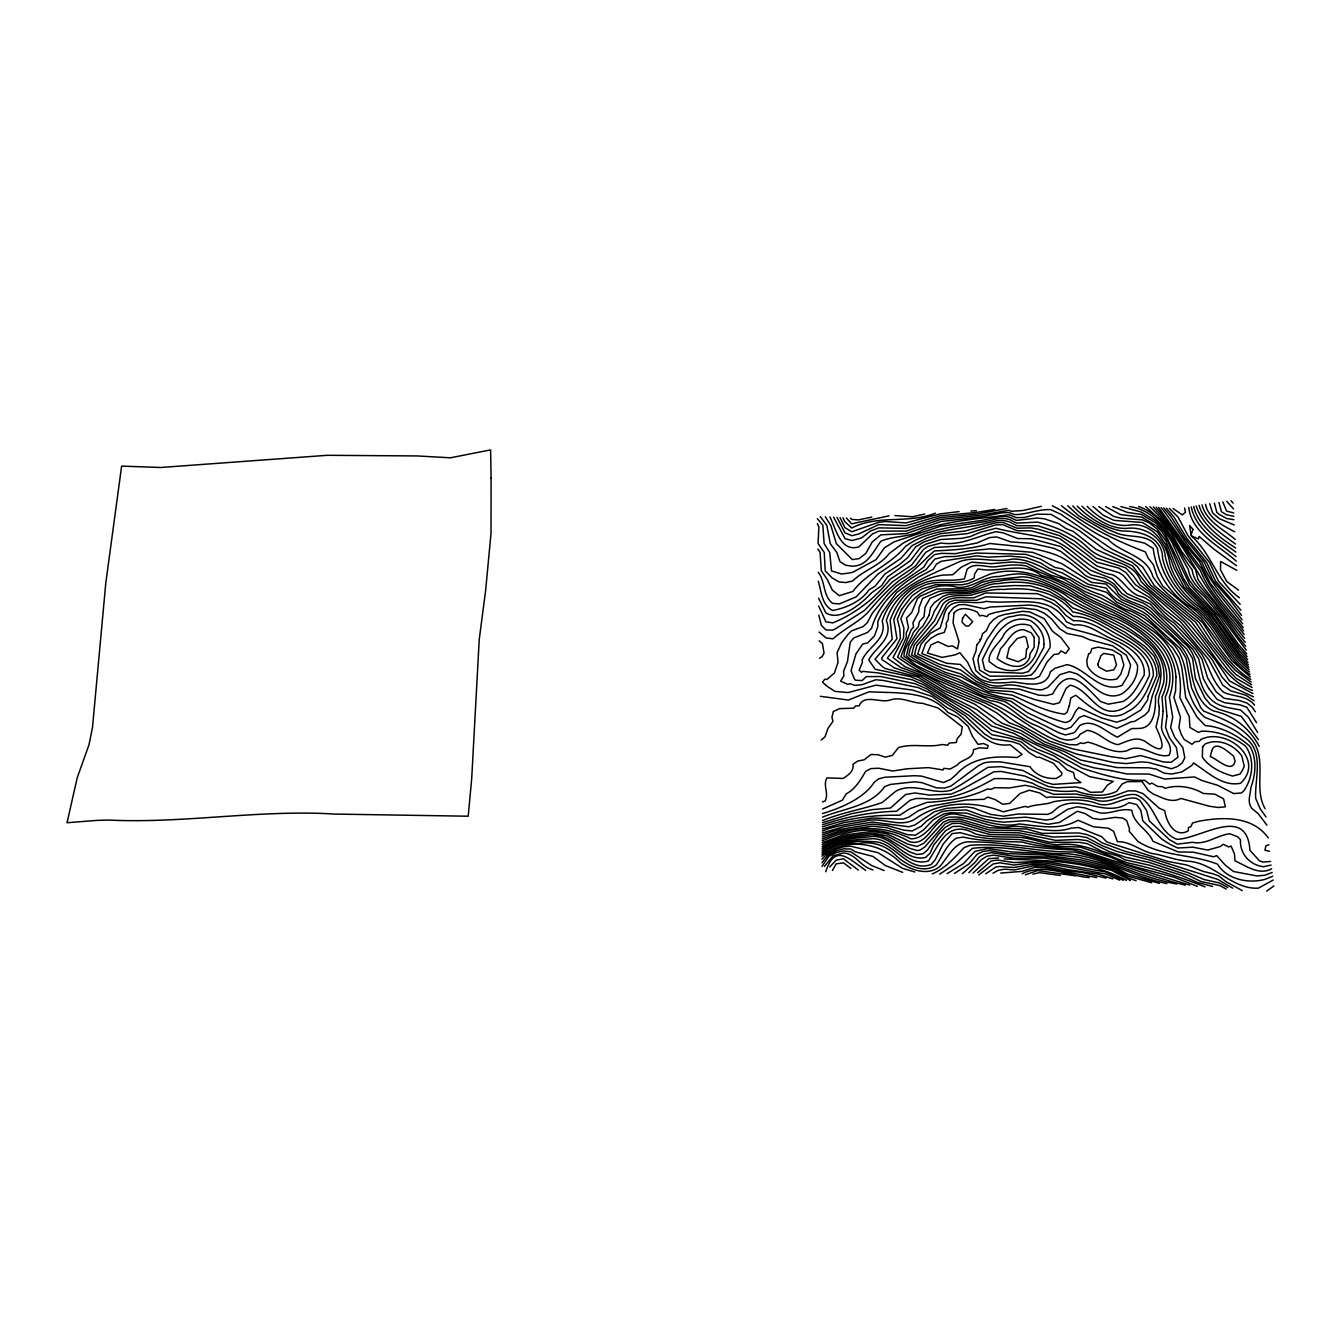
<?xml version="1.0" encoding="UTF-8"?>
<svg xmlns="http://www.w3.org/2000/svg" width="1341" height="1341" viewBox="0 0 1341 1341"><rect width="100%" height="100%" fill="white"/><g stroke="black" fill="none" stroke-linecap="round" stroke-linejoin="round"><path stroke-width="1.5" d="M825.754 871.734C835.125 842.617 849.205 859.246 865.716 870.376M832.426 870.493L836.181 863.839L843.472 862.866L850.915 868.448M829.727 866.923L836.164 860.184L843.439 858.743L858.324 870.058M901.571 609.451L897.347 619.173L899.744 628.661L900.381 638.266L895.788 647.485L887.273 658.129L900.465 667.332L924.2 676.216L947.014 689.827L980.506 703.74L997.101 713.127L1009.136 722.698L1020.92 727.325L1044.304 741.674L1075.968 753.893L1113.198 762.476L1126.256 763.599L1141.057 761.889L1148.583 762.493L1171.531 768.745L1177.599 766.465L1182.276 762.828L1184.79 757.715L1182.812 747.507L1174.817 737.533L1170.626 727.493L1172.705 717.267L1169.369 697.169C1189.283 638.785 1117.925 616.055 1078.55 595.773A296.713 288.013 5.3 0 0 1068.207 589.017C1044.103 576.077 1016.998 565.818 989.658 574.233L968.051 583.603L961.765 584.827L935.733 584.676L921.87 588.95L912.282 595.588L901.588 609.417M821.949 859.179L827.112 853.865L836.248 849.222L843.455 846.774L850.714 846.238L878.07 852.692L902.543 868.365L914.897 872.019M821.949 862.766L828.051 855.022L836.231 850.932L843.439 848.819L850.73 849.021L855.29 851.837L872.807 856.363L885.328 865.532L902.644 872.337M821.949 866.37L828.973 856.195L836.197 852.625L843.439 850.881L850.73 851.803L871.801 865.615L884.121 870.544M824.363 866.47L833.063 855.876L843.422 852.943C855.759 853.63 861.006 867.409 873.092 869.84M973.013 873.041L988.736 858.659L998.626 857.989M977.639 872.723L991.301 860.939L997.587 860.034L1013.897 862.565L1043.952 861.19L1105.37 871.901L1123.289 880.299M821.228 740.081L825.017 736.762L828.017 728.398L832.996 721.29L831.94 717.334L833.297 711.501L839.701 708.618L853.764 708.182L855.592 706.003L859.145 705.785C864.174 693.297 880.869 703.807 890.709 699.818C901.772 696.448 911.779 703.22 922.457 703.271L937.828 707.88L962.251 726.822L961.145 734.08L957.29 738.556L956.284 742.495L949.126 743.082L947.785 745.227L942.002 744.506C927.788 747.976 912.651 743.031 898.42 747.624L892.352 755.419L885.295 757.162L878.104 754.715L870.996 754.48L864.224 759.777L857.737 761.034L852.977 764.336C854.066 771.578 848.166 774.93 843.221 778.45L826.961 777.881C822.553 785.139 829.207 793.436 825.168 800.912L822.452 801.968M962.335 873.695L974.572 862.866L979.399 856.849L984.713 853.915L991.334 852.641L1013.461 856.161L1048.109 857.016L1081.651 861.961L1112.527 869.035L1128.435 878.07L1136.112 880.668M822.1 848.367C836.868 838.008 855.424 838.561 872.505 836.466C893.441 835.627 904.789 862.347 925.659 857.402L930 853.245L933.789 844.914L945.388 830.934L952.563 826.525L959.905 826.24L989.792 834.488L1019.512 835.091L1049.735 842.198L1079.773 842.399L1087.383 843.724L1102.285 851.434L1118.411 856.145L1125.049 859.816L1149.472 865.213L1180.834 875.103L1197.664 882.495L1212.566 886.435M822.067 850.328C836.549 839.097 855.357 840.254 872.522 838.695C894.212 838.561 906.13 867.845 928.458 860.905C940.175 842.852 948.305 818.764 975.46 833.934C989.926 837.874 1004.862 836.566 1019.663 837.32C1032.52 838.393 1044.538 844.143 1057.429 844.696C1082.505 841.628 1105.034 854.318 1127.831 862.984C1154.249 868.398 1179.963 876.947 1205.023 886.854M822.033 852.273C837.522 839.885 858.626 840.589 877.148 841.964C896.559 845.316 909.349 872.807 931.241 864.425L935.213 859.732L943.041 844.227L952.127 833.616L960.173 832.66L975.125 836.667L990.027 838.745L1019.814 839.533L1050.07 845.953L1080.209 847.11L1111.102 857.352L1126.775 864.526L1173.576 877.064L1197.396 886.317M821.999 854.234C831.99 846.054 845.148 841.662 858.022 843.506C872.036 840.924 885.915 845.35 896.006 855.524C905.812 864.811 923.496 874.265 936.169 865.046C942.622 855.944 946.679 844.243 956.468 838.108L963.207 837.102C982.433 841.461 1002.666 841.276 1022.445 842.098C1041.069 847.478 1060.228 847.462 1079.187 849.54C1115.896 861.509 1152.556 873.946 1189.718 885.026M821.966 856.195C844.528 837.102 880.199 841.964 900.297 862.682C911.327 870.242 928.927 876.36 940.259 866.035C947.869 857.15 953.904 843.187 967.062 841.897C1002.682 841.36 1037.599 849.255 1072.984 849.842C1111.069 859.983 1146.941 875.991 1185.343 885.161M968.906 872.689L981.595 859.497L986.725 856.279L993.413 855.105L1013.595 858.24L1043.684 858.089L1081.835 863.805L1111.454 870.259L1130.396 880.568M1266.625 891.111L1273.95 885.932M978.746 874.969L993.161 863.956L999.9 862.799L1014.047 865.029L1030.491 862.816L1044.103 862.833L1105.587 873.963L1119.651 880.165M947.048 873.678L963.559 863.554L974.873 851.418L987.797 848.535L1012.069 851.937L1043.264 853.479L1078.533 857.234L1112.125 865.817L1127.965 874.248L1159.294 883.35M985.669 873.829L995.76 867.091L999.129 866.504L1014.215 867.493L1031.883 864.342L1044.253 864.476L1067.285 869.571L1098.044 874.081L1112.829 878.925M819.502 658.23L821.983 656.738L824.045 653.168L822.452 643.663L819.15 640.83M822.268 838.896L836.533 833.515A45.661 44.89 2.4 0 1 846.422 831.487C868.616 825.57 890.541 828.805 910.941 838.829C930.47 839.03 936.437 808.372 959.385 814.842C979.282 818.446 998.358 828.436 1019.261 823.944C1038.94 826.106 1059.776 830.75 1078.047 820.239L1093.418 826.777L1108.538 828.269L1113.566 831.269L1117.371 841.679C1131.737 841.293 1141.929 852.692 1155.707 854.066C1166.335 856.329 1176.962 860.453 1188.076 861.207C1214.544 862.85 1231.96 889.653 1258.394 888.144L1273.229 880.048M822.234 840.773L836.516 835.225A45.912 45.158 2.8 0 1 847.613 832.945C868.901 827.196 890.256 830.431 909.198 841.561C929.347 847.78 932.565 816.216 952.16 817.088C972.577 816.032 990.58 830.33 1011.483 826.408C1031.346 825.486 1051.394 834.907 1071.107 828.118L1078.566 827.481L1101.648 836.65L1106.543 841.695L1110.884 843.372L1167.994 861.425L1187.204 865.113L1202.994 871.332L1212.834 873.762L1218.818 875.975L1225.858 881.573L1242.235 890.608M822.201 842.668L842.148 835.342L872.488 831.319L887.088 833.867L907.84 844.193L917.009 846.506L923.865 843.238L943.276 822.184L948.875 819.737L959.586 819.049L989.407 827.799L1026.502 828.989L1042.208 833.381L1078.969 832.979L1086.562 834.454L1094.273 837.622L1102.134 842.869L1125.233 851.384L1148.567 857.368L1217.695 879.378L1232.681 888.144M822.167 844.562L831.219 840.287L843.288 836.734L872.505 833.012L887.105 835.912L909.382 848.166L916.775 850.512L919.909 850.16L924.921 846.909L944.869 824.045L950.484 821.631L959.67 821.161L989.541 830.045L1019.194 830.615L1052.886 837.035L1079.237 836.214L1086.83 837.538L1102.419 845.819L1117.137 851.535L1148.851 859.816L1188.059 872.689L1203.983 879.495L1219.723 883.065L1227.82 887.507M822.134 846.456L832.158 841.444L843.606 838.142L872.505 834.689L879.797 835.544L887.139 838.276L909.483 851.82L916.892 854.502L922.826 853.815L927.452 850.06L938.13 834.605L945.237 827.347L952.11 823.508L959.77 823.273L989.658 832.308L1019.361 832.878L1055.753 840.388L1077.913 839.449L1087.098 840.639L1109.074 851.501L1125.971 857.301L1149.153 862.414L1188.411 875.371L1200.798 881.456L1220.092 885.663L1226.227 889.083M939.655 874.164L955.161 863.973L972.376 848.384C1003.789 844.227 1036.023 854.552 1067.855 853.731C1102.889 857.134 1132.659 876.846 1166.888 883.568M954.474 873.444L968.973 863.956L977.187 854.217L982.735 851.552L989.524 850.529L1007.007 853.53L1043.399 855.022L1080.863 859.899L1112.326 867.409L1128.2 876.159L1151.668 882.73M992.977 873.192L998.358 870.242L1005.163 869.152L1014.383 869.974L1033.274 865.867L1044.388 866.118L1061.955 870.242L1082.757 872.589L1106.04 878.104M822.536 813.518C840.204 808.422 863.973 798.348 874.148 782.39L878.724 778.803L884.842 777.244L914.445 775.701L921.636 776.121L943.494 782.574L950.601 779.423L956.217 774.562C971.789 756.911 995.24 755.788 1017.115 757.581L1022.093 754.38L1009.974 744.691C980.958 748.747 971.404 717.184 947.718 708.132L932.146 696.465L912.567 690.062L876.025 685.167L848.149 692.576L834.923 691.369L827.011 686.223L822.486 682.133L824.832 679.216L826.877 679.468L834.437 673.014L838.024 662.236L837.086 652.665L841.561 642.909L846.774 636.053A24.641 23.283 -8.1 0 1 851.971 630.706L863.118 626.616L867.275 622.693L872.471 613.021L888.748 593.359L895.956 586.268L923.815 567.142L927.838 560.605L934.56 554.554L941.533 553.364L955.429 553.665L969.292 550.849L990.211 548.838L1032.671 552.358L1061.72 563.606L1091.49 582.396L1105.973 584.005L1121.462 599.494L1143.923 609.149L1151.651 615.268L1186.584 648.826L1192.585 658.498L1195.384 678.328L1204.922 698.041L1210.32 704.461L1218.164 709.087L1241.263 716.329L1258.428 739.662M822.536 817.138C843.69 808.372 870.594 806.561 884.742 786.547L890.441 784.418L914.629 781.803L921.854 782.641L936.471 787.854L944.684 788.072L950.87 786.128L978.88 765.376L984.26 762.778L990.949 761.856L1000.604 761.906L1030.022 766.717C1035.688 775.534 1046.382 779.071 1056.339 778.434L1061.368 775.299L1061.971 773.187L1053.423 763.264L1039.409 757.162L1036.828 757.38L1029.268 752.67L1019.562 744.121L1012.237 741.724L992.223 738.723L984.78 734.164L965.47 715.943L929.347 692.61L918.132 687.598L883.585 680.49L875.841 679.736L861.928 684.748L854.921 685.368L849.959 683.709L847.898 684.379L840.589 681.161L843.925 675.814L843.539 671.355L847.462 661.566L850.211 642.238L853.731 637.964L867.51 632.499L871.667 628.108C879.176 601.355 902.191 582.078 926.095 569.64L934.744 559.13L944.5 556.683L955.563 556.465L976.416 553.045L1025.764 554.336L1040.18 558.962L1054.898 567.461L1062.106 568.869L1088.104 584.274L1106.359 588.179C1115.628 604.188 1134.687 605.227 1147.98 615.418C1162.613 631.192 1186.182 642.942 1190.255 665.337C1192.602 681.848 1197.094 703.489 1213.571 710.998C1233.552 715.139 1249.594 728.364 1259.216 746.384M1022.194 873.712C1043.415 863.051 1067.335 875.589 1089.227 877.634M1025.412 874.785L1037.532 870.56L1075.549 875.857M822.385 831.018C836.13 825.419 850.865 823.827 865.263 821.078C882.043 816.2 900.549 829.023 915.802 818.53C940.929 800.678 975.192 800.694 1003.219 811.841L1025.044 806.394L1027.893 807.215C1036.107 803.913 1045.393 805.136 1053.691 801.7C1068.794 798.985 1084.5 798.599 1099.134 804.231C1112.393 807.416 1123.188 796.353 1136.145 798.264L1139.8 800.292L1146.605 810.517L1149.304 820.876L1169.335 839.567L1177.281 844.143L1192.35 842.316C1206.129 845.148 1216.907 835.225 1229.848 833.75L1237.793 836.868L1240.475 839.684C1239.537 853.831 1249.996 865.113 1263.524 866.722L1271.1 865.096M822.368 832.979L843.757 826.676L872.455 822.083L908.829 826.777L914.864 824.966L934.426 811.707L946.712 808.338L966.341 806.829L973.7 808.02L990.446 814.356L1003.47 816.216L1018.104 814.004L1047.723 814.356L1051.78 812.747L1058.267 807.165C1079.874 794.744 1102.755 815.948 1125.032 805.036L1129.055 802.656L1136.699 804.516L1140.856 810.417L1142.767 820.793L1161.842 839.164L1169.805 844.227L1177.7 848.015L1192.887 847.21L1207.855 850.077L1220.478 846.439L1223.243 844.26L1228.674 846.942L1231.072 846.087L1234.458 853.966L1234.977 860.838C1246.292 865.867 1259.115 875.74 1271.637 868.75M822.335 834.957L837.639 829.811L872.471 824.112L886.971 825.57L904.136 830.18L912.148 830.984L921.368 826.173L926.765 820.927L936.688 814.44L941.969 811.64L948.573 810.551L966.492 809.981L982.433 815.764L999.799 818.815L1025.697 817.172L1045.997 820.089L1052.735 819.016L1067.738 809.243L1077.074 806.813L1084.601 807.852L1099.871 812.931C1110.616 814.373 1121.529 807.45 1131.888 810.4C1133.514 824.078 1147.963 829.375 1152.958 841.293L1178.136 851.937L1193.423 852.205L1213.655 856.782L1216.673 855.608L1225.138 864.979L1233.519 871.516L1256.953 875.941L1264.647 875.287L1272.156 872.471M822.301 836.935L838.762 831.185L872.471 826.14L887.004 827.749L907.706 834.739L915.484 835.208L923.429 830.029L933.386 819.636L943.896 813.92L950.451 812.763L966.626 813.132L985.417 819.351L996.397 821.413L1003.822 822.167L1025.915 820.608L1048.394 824.262L1059.474 822.435L1077.426 811.255L1085.037 813.534L1092.814 818.396L1100.374 819.502L1115.243 817.356L1122.803 818.06L1126.742 820.726L1129.508 828.922L1129.122 831.135L1137.889 841.427C1161.993 856.664 1191.462 853.865 1217.527 864.174C1226.73 879.528 1248.974 883.97 1265.2 879.277L1272.693 876.26M1268.888 844.729L1265.87 845.886L1264.932 850.194L1269.474 851.3M932.246 873.896C945.07 868.633 954.725 857.469 964.078 847.629L969.895 845.366C1004.677 842.399 1039.074 852.742 1073.89 851.954C1109.359 859.598 1140.94 877.852 1176.862 883.987M822.536 820.558C841.83 812.529 862.9 809.31 882.277 802.488L895.754 791.24C913.69 781.434 932.682 795.565 951.037 790.184C964.062 783.798 975.561 774.729 988.032 767.303L1000.855 766.616L1022.948 770.505L1044.354 781.937L1053.071 784.384L1080.963 782.591L1074.828 778.3L1073.588 772.584L1066.95 769.885L1059.155 762.409L1029.1 748.546L1021.456 741.992L1009.672 738.187L991.837 734.7L969.04 715.524L926.547 688.754L915.35 683.759L880.685 676.518L866.32 676.618L862.129 680.541L856.011 680.273L854.737 679.703L851.049 670.768L855.96 653.872L862.716 644.049L867.744 642.842L874.533 635.802L877.819 626.498L877.802 621.654L881.741 613.172L896.777 592.303L918.065 577.284L933.286 569.271L936.37 564.142L941.281 561.276L976.566 555.845L988.719 557.152L1009.756 556.113L1025.982 557.487L1040.465 562.902L1049.282 568.383L1062.424 573.026L1084.701 585.782L1106.727 592.353L1116.433 602.025L1144.644 615.737L1180.013 648.424L1186.064 658.113L1191.562 687.866L1200.748 707.679L1203.698 711.065C1220.679 718.122 1238.766 724.324 1251.153 738.891C1268.368 758.972 1252.762 787.133 1265.049 808.623M822.502 822.67L850.915 813.853L872.32 809.646L890.474 808.003L905.711 794.459L914.981 792.967L929.514 795.112L951.205 794.073L961.229 789.832L993.849 771.813L1001.124 771.427L1025.01 776.137L1048.276 786.58L1056.792 787.837L1075.432 786.932L1082.925 788.424L1090.585 792.347L1102.403 791.995L1107.515 785.072L1113.281 781.401L1089.596 776.607L1066.698 764.42L1053.825 755.804L1036.459 748.848L1021.356 739.193L991.887 730.426L969.426 712.356L923.748 684.899L912.55 679.904L878.087 672.897L862.447 671.355L861.509 672.344L859.095 670.148L862.514 662.119L862.045 660.375C867.811 646.328 887.742 639.389 882.194 621.134C892.905 586.704 928.425 576.228 957.189 562.684C974.706 554.52 993.681 563.706 1011.969 559.096C1033.576 558.275 1050.037 574.199 1070.051 579.664C1079.673 586.52 1090.417 591.465 1101.548 595.002C1111.22 599.662 1119.132 607.926 1130.111 610.825C1144.376 616.977 1156.244 627.42 1166.687 638.752C1183.382 649.815 1185.913 669.494 1187.791 687.682C1190.791 698.879 1195.719 709.976 1204.922 717.368C1218.131 722.732 1232.262 726.805 1243.157 736.511C1265.234 749.77 1254.656 777.746 1255.645 798.197L1260.071 808.539L1265.988 817.038M822.486 824.782C846.523 816.753 871.432 811.858 896.526 811.271L910.204 800.175L916.272 798.465L923.731 798.565C949.026 801.616 973.013 790.771 994.201 778.668C1007.108 778.249 1020.618 779.238 1032.939 783.429C1045.913 791.224 1061.033 792.229 1075.75 790.872C1088.724 795.666 1103.861 797.509 1116.718 791.341L1122.132 783.982L1127.194 781.702L1142.113 781.535L1148.181 790.469L1153.143 793.973C1161.876 797.442 1171.129 803.544 1180.935 798.448L1209.381 806.243L1218.148 807.483L1225.372 806.846L1223.579 798.8L1214.879 794.174L1203.212 793.453C1192.132 786.832 1177.415 784.485 1165.111 788.307L1162.546 786.731L1157.451 786.413L1151.852 783.01L1149.807 784.217L1144.594 780.261C1122.886 781.434 1102.268 774.411 1081.751 768.142C1059.759 755.05 1036.258 745.613 1013.863 733.426M822.452 826.894C847.445 818.328 873.628 814.658 899.71 815.278L909.584 808.858L926.832 802.421C947.417 801.197 968.671 798.079 987.412 788.944L991.016 789.363L994.67 787.687L1009.32 787.955L1025.211 785.29L1034.28 787.251L1053.808 794.341L1076.002 794.04L1095.58 797.878L1103.325 798.063L1113.348 796.286L1127.932 790.855L1135.408 790.922L1143.102 793.654L1159.194 808.237L1164.709 810.534C1166.184 821.731 1174.582 838.561 1188.26 830.85L1188.478 827.498L1190.842 826.71L1192.551 823.022L1198.82 821.228C1222.757 816.837 1252.326 815.697 1268.251 837.857M822.419 829.023L843.791 822.653L872.421 818.044L902.795 819.183L908.678 817.189L918.484 810.651L930.118 806.192L966.023 799.99L984.043 799.32L987.814 797.107L995.257 799.622L1002.817 804.282L1009.656 803.41L1020.048 793.503L1029.335 790.218L1039.778 792.967L1046.667 797.61L1049.685 796.923C1065.609 798.113 1082.204 795.431 1098.061 800.644C1111.505 803.712 1122.702 793.084 1135.777 794.593C1155.858 802.857 1155.808 830.85 1176.778 839.315C1201.05 838.879 1246.812 804.097 1249.946 850.311L1259.367 860.738L1262.92 862.095L1270.581 861.442M1032.821 874.148L1039.359 872.639L1060.345 875.455M822.519 809.059L842.349 800.191L846.238 793.855C855.256 789.246 860.671 779.758 865.666 771.343L870.879 768.611L878.456 768.209L892.821 771.008L907.052 768.795L928.525 767.622L943.008 769.952L943.829 768.326L950.182 769.03L957.239 765.057C961.916 758.805 973.432 759.442 973.549 749.653L979.517 747.842L987.311 748.345L988.25 745.646L983.506 743.501L977.991 744.389L972.393 736.159L968.118 726.353L957.508 716.781L947.903 712.473C928.743 689.961 895.872 693.364 869.219 691.755L848.367 700.052L820.306 696.297M924.653 514.072L912.584 516.754L894.849 515.564M1041.337 506.345L1022.714 510.535L1011.416 511.256L1008.784 510.284L978.88 515.48L940.075 519.587L906.181 531.086L878.841 531.103L872.622 533.835L858.843 546.91C840.338 552.358 836.03 528.639 829.878 516.922M935.297 513.167C908.108 524.214 878.422 514.24 851.736 528.019L844.813 521.683L842.969 517.777M1007.007 508.457L977.338 513.989L939.991 517.71L906.097 528.371L878.774 527.868L870.242 531.137L861.559 537.959L851.921 540.524L845.081 538.747L833.566 517.123M871.834 517.09L858.374 519.922L851.602 519.403L850.479 518.146M994.67 509.446L975.795 512.513L939.924 515.816L906.03 525.655L878.707 524.633L858.575 534.02L851.837 535.679L844.998 532.88L836.985 517.324M888.999 515.849L851.669 523.828L846.355 517.978M959.117 511.591L939.84 513.938L905.946 522.906L885.446 521.515L878.673 522.32L851.786 531.757L844.914 527.65L840.036 517.542M976.432 510.737L970.8 511.022M1000.704 873.058L1022.043 871.382L1034.665 867.392L1044.538 867.761L1096.72 877.584M1111.655 770.706L1094.206 767.857L1081.6 764.303L1059.256 751.865L1036.258 742.931L1021.155 733.628L995.24 723.738L976.533 709.439L946.025 694.085L918.099 677.138L885.278 668.539L882.344 666.594L874.986 659.236L892.218 639.255L890.156 620.129C895.738 605.042 905.929 589.889 921.703 584.073C935.23 577.3 950.4 582.195 964.447 578.776L967.146 569.171C975.594 561.376 987.328 568.55 997.352 566.539C1006.94 565.248 1016.612 564.075 1026.217 565.969C1045.879 575.892 1067.369 581.491 1085.506 594.482C1107.431 604.908 1130.262 614.212 1149.773 628.912C1173.274 643.848 1183.131 670.684 1179.795 697.421L1189.283 716.764L1189.903 727.442L1198.418 732.421L1201.352 731.197C1217.259 730.828 1232.781 736.444 1245.571 746.132C1255.126 759.576 1252.745 778.216 1243.66 791.039L1241.297 793L1233.72 793.57L1217.846 785.357L1202.324 780.663L1194.479 776.942L1164.541 779.071L1149.187 774.059L1126.758 773.958L1111.689 770.706M1005.214 701.661L983.255 696.08L963.458 686.424L946.629 680.105L916.406 665.488L903.951 656.218C904.22 647.033 910.673 640.462 913.389 632.365L918.384 626.582L919.44 621.621L924.016 616.709L925.072 607.054L930.034 598.371L940.963 593.845C950.752 590.945 961.246 593.292 971.32 591.431C980.506 589.034 988.652 583.268 998.542 583.603C1019.344 580.284 1041.069 582.346 1059.055 594.214C1093.049 621.855 1184.053 634.125 1155.456 696.465C1155.825 707.545 1154.702 727.593 1139.9 728.398L1131.703 728.599L1117.422 737.164C1106.023 732.203 1093.016 717.586 1079.689 725.649L1074.761 732.253L1072.766 733.091L1065.508 734.935L1060.63 733.443A99.05 91.758 7.4 0 1 1050.439 728.465L1027.877 717.318L1005.331 701.695M1233.703 512.933L1226.579 511.089L1222.791 501.92M1233.837 516.302L1226.529 514.793L1221.433 511.726L1219.003 502.489M1233.955 519.671L1226.697 518.548L1219.153 514.324L1216.823 512.329L1214.376 503.11M1138.543 506.479C1167.039 516.268 1175.118 548.1 1192.099 569.724C1194.328 585.631 1209.448 594.164 1217.377 606.97C1227.149 618.369 1235.564 630.823 1245.169 642.339M1004.191 858.961C1045.108 860.704 1089.663 860 1126.474 880.45M1013.813 733.41L991.703 726.001L969.292 708.735L949.11 698.292L920.915 681.01L910.17 676.585L875.103 669.243L868.733 659.789C876.092 646.563 893.709 638.618 886.317 620.632C894.145 595.354 917.21 579.346 942.371 575.138L952.747 574.753L961.179 567.243L971.538 562.114L991.066 563.689L1012.17 561.98L1026.401 563.17L1051.126 575.272L1062.91 578.725L1085.255 591.716L1100.056 597.667L1137.721 617.53L1153.126 628.409L1161.021 635.869L1172.889 648.055L1178.957 657.744L1181.84 667.6L1185.712 697.504L1197.027 717.066L1205.207 725.565C1222.037 726.872 1237.458 735.304 1249.896 746.283C1257.238 758.721 1255.629 774.629 1250.835 787.636C1250.6 794.861 1246.711 801.432 1251.924 808.506L1258.21 813.652L1266.927 825.184M1234.273 525.001L1219.371 518.665L1212.599 512.916L1209.733 503.713M1238.581 590.141L1226.797 581.558L1220.511 569.841L1220.612 561.477L1236.804 570.327M1129.575 506.546C1161.96 511.139 1173.794 544.731 1188.277 569.271C1191.076 585.648 1206.531 593.795 1215.063 606.735C1226.311 619.123 1234.927 633.555 1245.688 646.312M1120.892 506.596L1141.191 511.994L1156.043 521.129L1163.77 529.242L1171.598 541.529L1189.299 580.15L1195.032 587.995L1205.173 597.55L1220.595 615.837L1246.208 650.117M1052.316 505.808C1071.962 515.112 1087.92 530.868 1108.135 539.434C1121.612 553.699 1146.974 555.258 1152.807 576.429C1164.692 595.806 1186.265 607.02 1202.542 622.643C1216.388 643.278 1228.943 666.108 1250.801 679.451M1145.566 506.512L1162.815 521.917L1170.693 531.924L1181.773 551.587L1195.585 569.925L1197.982 579.346L1204.402 588.632L1244.616 638.232M1112.762 506.613L1127.194 512.329L1141.493 514.508L1156.043 523.124L1164.089 531.656L1189.819 584.777L1218.382 615.603L1238.548 644.552L1246.728 653.838M1235.463 544.06C1221.601 533.601 1204.168 523.141 1199.038 505.389M1235.648 548C1219.589 537.691 1202.408 524.7 1196.105 505.909M1252.511 690.414C1225.389 680.407 1213.756 652.246 1195.703 631.728C1180.533 611.831 1157.853 599.343 1140.94 581.374C1131.921 558.258 1103.995 563.622 1088.557 548.234C1074.594 534.64 1056.289 526.862 1037.565 522.135L1016.612 523.107L1009.438 519.47L1002.398 518.112L995.475 519.068A63.262 57.529 -4.9 0 1 985.166 521.515C957.021 526.326 927.871 528.924 902.661 543.457L889.301 553.464C880.132 565.734 863.537 570.243 852.708 580.955L845.886 582.564L839.03 581.944L832.107 577.921L825.235 570.88L824.229 552.408L818.044 543.491L818.882 527.047L817.39 523.577M1252.98 693.599L1229.513 680.876L1215.298 659.873L1183.885 621.738L1149.019 591.498L1139.682 584.827L1133.246 575.524L1125.686 567.863L1096.234 558.107L1073.973 540.708L1059.356 532.763L1037.833 525.773L1016.796 525.706L1009.605 521.9L1002.532 520.207L995.609 520.962A63.061 57.361 -4.8 0 1 986.758 523.057C959.435 530.231 928.844 528.89 905.376 546.525C890.793 564.695 867.024 572.423 852.926 591.415L839.298 595.689L832.308 590.074L827.431 579.731L821.295 570.713L820.072 552.241L817.826 549.056M1253.449 696.784L1230.116 685.972L1221.919 676.954L1212.214 659.671L1180.549 621.805L1165.011 609.535L1149.354 594.398L1135.358 584.676L1126.138 572.691L1118.645 568.031L1096.787 562.197L1074.325 544.899L1059.608 535.696L1038.085 529.175L1030.978 527.918L1016.981 528.186L1002.682 522.32L995.743 522.839L964.816 531.053L940.661 533.651L927 538.026L912.081 545.636L900.901 558.409L877.819 574.216L856.195 596.846L839.432 603.903L832.543 603.366C822.67 595.605 825.536 581.508 818.211 572.221M1061.418 505.725C1086.394 526.225 1115.813 540.741 1145.331 551.855L1148.047 557.923L1153.495 564.963L1157.249 576.58L1162.597 585.933L1201.184 618.587L1232.228 661.13L1250.399 676.97M1251.22 682.1L1235.329 670.332L1227.166 661.499L1211.728 641.534L1199.206 622.442L1154.283 585.598L1142.683 566.958L1131.77 558.828L1112.326 549.357L1060.899 514.29L1050.673 509.63C1038.303 508.977 1026.77 514.693 1014.55 514.609L1008.952 512.513L1002.012 512.782L981.394 516.821L941.131 521.498L906.248 533.584L880.786 534.875L872.237 541.982L865.8 553.431L859.112 558.61L852.306 559.599L836.398 543.692L830.867 525.622L825.369 516.788M1251.639 684.782L1235.866 674.406L1231.641 670.131L1208.559 641.333L1195.585 622.258L1150.913 585.397L1137.554 566.841L1132.139 562.348L1104.397 549.357L1079.438 530.718L1051.059 514.391L1036.995 514.139L1024.507 517.442L1016.227 517.643L1009.102 514.743C980.556 518.749 950.383 520.191 922.843 529.93C909.701 537.59 894.179 535.445 880.903 541.194C873.159 551.486 867.795 565.919 852.423 566.187L845.568 565.231L839.935 561.628L836.868 552.526L830.23 543.625L826.877 525.454L820.34 516.654M1252.075 687.48L1236.385 678.479L1228.255 670.299L1191.579 622.09L1147.46 585.196L1132.508 565.885L1096.083 549.374L1073.236 531.388L1066.011 528.622L1058.652 523.593L1044.321 518.783L1037.264 518.045L1016.411 520.375L1009.27 517.039L1002.247 516.084L981.612 520.425L940.359 526.326L894.028 541.881L884.507 547.765L876.126 559.599L852.541 572.389A114.471 104.682 -12.5 0 1 841.461 573.965L831.521 570.948L829.71 552.509L824.128 543.558L822.838 525.286L817.356 518.665M1234.709 531.79C1223.026 525.672 1208.409 518.598 1205.525 504.317M1235.229 539.468C1223.176 529.125 1206.33 521.448 1202.005 504.87M1236.553 565.768L1213.571 548.871L1199.156 536.434L1198.452 538.914L1191.21 535.78C1211.795 553.615 1216.823 582.078 1239.419 597.734M1235.849 552.056C1219.556 540.021 1198.72 527.65 1193.674 506.412M1236.084 556.632C1218.785 542.803 1195.937 530.148 1191.244 506.915M1236.318 561.209C1218.919 545.351 1191.78 533.332 1188.746 507.418M1105.587 506.596L1120.422 514.592L1141.811 517.157L1156.68 526.125L1162.044 531.841L1167.726 540.976L1183.399 578.239L1189.165 587.559L1214.041 612.803L1239.017 647.887L1247.164 656.704M1098.849 506.68L1113.6 516.369L1120.774 518.179L1142.113 519.822L1149.455 523.04L1157.015 528.924L1165.782 540.708L1176.677 568.634L1186.617 587.324L1213.94 615.117L1239.486 651.223L1247.599 659.571M1249.594 672.025C1226.244 656.386 1218.667 626.934 1196.91 609.803C1175.387 596.091 1160.652 574.149 1157.501 548.72C1149.656 532.008 1129.021 539.183 1115.226 532.461C1099.888 526.192 1084.115 518.347 1072.766 505.926M1249.996 674.489C1222.472 656.872 1215.164 620.749 1186.467 604.54C1168.095 591.079 1155.992 571.266 1153.226 548.553L1144.56 543.122L1120.422 537.49L1108.269 532.964L1078.902 515.967L1067.738 505.792M1253.986 700.74L1246.024 695.292L1230.703 690.799L1222.774 685.134L1208.643 659.487L1181.035 626.163L1164.273 612.116L1149.723 597.55L1134.603 588.699L1123.121 575.255L1119.064 572.691L1097.139 566.17L1059.843 538.646L1031.195 530.852L1017.148 530.684L1002.833 524.633L995.877 524.884L967.263 533.668L940.762 536.149L923.781 542.066L915.568 546.994L907.706 557.655L899.14 564.829L884.959 573.931L875.053 586.268L868.968 589.805C861.023 601.656 846.087 607.926 832.644 610.49C821.731 605.059 821.396 591.482 818.312 581.189M1254.573 705.198C1246.912 695.208 1233.77 697.035 1223.545 692.207C1212.415 682.418 1209.381 666.896 1202.056 654.71C1193.607 643.177 1183.634 632.701 1173.576 622.509C1161.44 615.938 1155.422 601.908 1142.532 596.795C1128.854 594.784 1124.026 579.379 1112.125 574.669C1088.054 571.115 1074.342 547.715 1052.635 540.138C1033.911 534.623 1014.634 533.198 996.078 528.27L980.791 532.159L969.996 536.635L961.681 538.328L940.896 539.518L925.793 544.195L920.898 547.011L910.405 560.689L887.524 576.865L881.691 585.615L871.583 592.839C862.196 602.964 839.701 622.325 825.754 612.72L818.58 598.136M1087.115 506.362C1098.514 517.676 1113.315 527.583 1130.212 525.052C1151.818 522.152 1166.469 542.954 1169.536 562.097C1174.515 583.754 1191.881 597.784 1207.185 612.301C1222.942 628.275 1231.088 650.335 1248.421 664.818M1248.035 662.437L1238.715 652.899L1211.61 614.865L1184.053 587.09L1174.163 568.4L1165.463 544.211L1157.367 531.857L1142.431 522.487L1113.969 520.358L1103.207 515.229L1092.949 506.445M1248.806 667.215C1228.239 650.838 1219.707 624.202 1199.642 607.255C1182.561 595.002 1169.805 577.435 1165.346 556.766C1163.552 537.339 1144.242 525.974 1126.155 528.421C1108.638 528.706 1094.105 517.592 1081.952 506.244M1249.209 669.595C1228.021 653.905 1219.572 627.219 1200.011 609.954C1182.175 597.248 1167.458 580.167 1162.597 558.325C1162.546 536.685 1139.749 530.734 1122.115 531.036C1105.034 528.136 1089.361 518.196 1077.225 506.093M819.049 632.047L826.073 637.914L833.029 638.852C843.707 629.147 856.949 623.146 867.057 613.273C877.483 601.254 887.993 589.017 900.733 579.413C914.227 572.004 923.295 560.387 934.426 550.916C953.099 550.061 972.057 549.022 989.926 543.474C1011.215 545.821 1033.442 546.91 1053.976 554.219C1066.112 558.292 1075.985 567.176 1085.439 575.507C1096.435 582.128 1112.091 578.776 1118.042 593.309C1127.01 603.182 1141.828 602.763 1151.265 611.764C1161.423 622.274 1172.839 631.443 1182.863 642.071C1201.754 655.632 1193.926 681.697 1209.599 697.806C1217.326 707.176 1229.613 707.763 1240.542 709.992L1248.287 717.1L1257.59 732.387M1153.277 506.881C1171.213 526.376 1184.556 549.441 1200.396 570.411C1209.196 593.661 1228.775 611.261 1243.61 630.94M1149.857 506.68C1170.676 526.326 1185.561 551.771 1199.927 575.876C1211.459 596.946 1228.909 615.368 1244.096 634.36M1242.101 619.86C1228.172 600.818 1210.403 584.391 1201.905 561.913C1185.813 545.753 1175.521 525.136 1161.189 507.636M1242.621 623.749L1210.085 582.983L1199.524 561.678L1185.427 544.848L1158.641 507.384M1231.004 500.746L1233.167 503.16M1226.697 501.35L1233.502 508.893M1243.141 627.538C1228.356 608.915 1210.839 591.264 1201.888 569.171C1185.98 549.072 1172.604 526.896 1156.093 507.133M1173.14 508.557L1182.276 514.894L1185.427 512.363L1184.656 507.988M1169.386 508.373L1178.152 517.224L1187.858 535.411L1209.699 562.633L1218.466 581.223L1240.19 604.322M1240.894 610.256L1215.482 581.022L1206.716 562.415L1186.534 537.875L1173.978 517.039L1166.318 508.138M1241.531 615.402L1229.395 599.209L1213.035 580.77L1204.319 562.164L1184.589 538.076L1171.146 516.805L1163.753 507.887M1208.694 688.469L1217.025 699.365L1224.769 702.734L1239.905 704.83L1246.862 707.294L1256.517 722.665M1255.36 711.803L1252.36 707.411L1247.063 703.07L1239.352 700.522L1224.165 698.275L1216.237 691.922L1207.654 678.01L1201.938 659.101L1195.619 649.446L1174.029 626.415L1158.389 612.938L1150.461 604.137L1126.943 593.627L1112.51 578.809L1090.434 570.277L1060.463 546.508L1031.749 538.764L1017.668 538.529L1003.336 532.93L996.279 531.673C978.042 535.696 960.961 546.139 941.047 543.004L927.871 546.441L923.312 549.676L911.545 565.148L889.837 579.463C875.237 598.27 855.189 613.776 832.795 622.894L825.872 621.788L818.68 606.048M1208.677 688.436L1203.296 678.647L1198.72 658.9L1192.652 649.228L1150.863 607.959L1143.236 603.098L1128.351 597.483L1121.814 593.493L1114.321 584.19L1105.403 578.424L1090.82 574.853L1060.832 551.419L1053.557 548.234L1032.067 543.373L1010.863 541.898L996.581 536.92L989.608 537.573L977.053 542.988L962.05 545.871L934.291 547.514L925.743 552.358L915.316 566.17L892.151 582.078L864.425 610.473L835.728 628.661L832.895 630.086L825.972 629.985L821.346 625.325L818.781 615.1M491.091 478.134L491.024 533.249L485.61 590.677L479.24 639.422L471.68 778.937L468.193 816.216L333.289 814.054A73.336 15.455 2.6 0 0 311.196 813.182C243.76 812.143 176.744 823.257 109.325 820.089A62.826 12.555 3.6 0 0 90.501 820.893L67.05 822.737L77.225 777.73L88.975 744.875L92.495 727.442L105.805 582.916L121.629 466.115L160.685 467.489L327.17 455.303L417.202 455.94L450.392 457.801L490.605 449.889L491.091 478.134M1176.007 677.171L1175.604 690.866L1173.878 697.32L1180.482 717.301L1178.923 727.509L1181.22 734.214L1184.137 739.427L1192.015 744.322L1195.099 741.657L1199.29 741.389L1200.933 739.444C1226.546 726.872 1265.736 759.459 1240.609 783.245C1222.472 787.033 1207.671 772.03 1193.507 762.962L1191.814 765.476L1181.79 771.963L1171.799 774.008L1164.223 773.221L1156.495 769.198L1148.851 767.823L1117.053 767.605L1080.628 760.045L1064.201 751.446L1043.684 743.937L1021.037 730.527L1002.045 723.218L974.84 704.243L943.326 690.364L921.066 676.635L894.33 667.885L882.11 659.638L881.59 658.029L896.995 638.735L893.777 619.643C899.006 606.166 907.773 592.219 921.787 586.503C938.281 577.703 957.943 587.358 974.169 577.988L974.589 574.049L977.807 569.053L985.803 569.908C1004.392 570.864 1024.842 562.382 1041.421 575.557C1060.211 580.016 1075.164 591.783 1092.127 600.248C1125.887 616.29 1172.973 634.075 1176.007 677.171M1034.179 637.411L1034.162 647.284L1029.905 654.006L1029.72 657.341C1023.585 672.025 1006.89 666.159 997.134 658.599L1000.57 648.591C1007.979 641.97 1012.019 629.247 1023.77 629.717L1031.195 632.818L1034.179 637.411M1038.94 642.691C1036.107 665.304 1018.758 677.021 996.665 667.03L989.155 661.616C987.948 652.413 997.402 644.635 1002.431 637.495C1006.94 626.532 1019.914 621.436 1030.76 625.828L1039.057 637.545L1038.94 642.691M1043.885 644.334L1043.801 647.552L1035.788 661.968L1028.53 671.523L1022.429 673.232L989.624 671.975L984.663 669.595L982.383 659.806C991.217 641.4 1004.895 612.217 1030.424 620.598C1038.621 625.56 1044.756 634.444 1043.885 644.334M1088.624 653.805L1086.763 660.694L1087.484 666.376C1093.418 676.384 1105.621 681.999 1116.969 678.932L1120.707 674.255L1123.859 665.019L1121.026 655.146L1112.309 649.983L1098.229 647.167L1091.876 648.608L1090.468 652.966L1088.624 653.805M1163.133 711.199L1161.44 727.208C1162.194 737.315 1174.465 744.775 1169.034 755.285C1154.685 758.721 1141.225 741.925 1127.06 750.709C1113.198 754.665 1100.877 745.026 1087.937 742.16L1083.26 743.501L1080.595 742.88L1076.84 744.892L1069.012 744.557C1036.945 737.131 1014.316 710.143 983.406 700.371C954.373 686.961 923.111 676.35 897.598 657.09L906.365 637.377L906.231 633.086L908.511 627.638L906.449 618.117L911.729 612.502L917.479 598.505L920.462 596.125L936.605 589.068L965.503 588.749L971.94 587.676L982.148 582.245L992.005 579.832L1021.792 576.848A33.475 31.078 1.6 0 1 1034.665 579.161C1064.167 588.448 1087.987 608.831 1117.187 619.089C1146.404 632.315 1179.259 662.035 1162.01 696.834L1163.133 711.199M1166.955 716.211L1165.547 727.375L1169.285 737.5L1176.342 747.44L1177.968 757.196L1171.162 762.275L1163.636 762.006L1140.722 755.553L1125.669 758.721L1111.002 756.676L1072.079 748.714L1049.902 741.221L1016.025 722.179L998.291 709.791L985.669 703.271L946.914 687.397L925.022 674.707L905.158 666.846L893.022 657.593L903.549 637.813L903.901 628.158L900.867 618.687C909.986 596.359 931.794 580.653 956.954 587.241C972.158 588.9 983.573 575.96 998.894 576.546C1008.449 574.853 1018.255 572.59 1027.91 574.887C1059.943 583.1 1085.422 604.825 1116.198 616.173C1146.337 630.857 1183.047 659.236 1165.279 697.018L1166.955 716.211M1159.278 706.724L1158.926 714.904L1156.009 727.107C1162.781 741.791 1168.028 757.43 1147.527 743.098C1137.319 734.818 1127.831 741.389 1117.841 744.674C1106.342 742.428 1098.832 731.884 1087.266 730.309L1080.142 734.231L1078.281 736.98C1063.145 746.719 1049.165 730.476 1035.554 725.297C1019.344 719.547 1008.65 702.114 990.681 700.79C960.474 686.894 927.536 676.769 900.934 656.654L911.109 629.784L913.573 627.102L912.886 622.827L918.719 611.848L919.038 607.657L922.558 598.438L938.784 591.448C950.132 589.302 962.033 592.119 973.398 589.118C981.578 585.112 989.859 581.357 999.196 581.156C1021.926 576.144 1044.622 582.547 1064.285 594.197C1086.378 611.345 1115.192 617.145 1137.302 634.477C1151.684 643.512 1164.256 657.157 1163.887 675.143C1165.798 686.441 1155.406 695.409 1159.278 706.724M944.332 614.161L940.242 627.856L930.52 633.304L923.714 641.048L920.982 644.2L917.697 654.073L939.907 664.449L960.575 669.88L976.214 681.362L990.228 687.682L1019.328 689.123L1038.705 695.158L1046.516 695.543L1052.719 693.934C1068.811 663.393 1083.897 685.117 1100.726 701.594L1108.286 704.176L1122.92 701.494C1133.447 695.979 1138.09 684.631 1144.158 675.227C1146.002 656.319 1126.356 644.786 1111.236 638.634C1099.017 633.488 1088.188 623.079 1073.856 625.074L1066.397 621.838C1049.651 592.269 1013.461 605.109 986.121 601.321C972.309 606.249 950.098 594.097 944.332 614.161M948.64 613.642L948.322 619.291L946.143 623.431L946.545 626.247L944.198 632.499L937.677 634.276L930.721 638.417L925.525 643.697L921.887 653.603L946.562 663.242L960.357 664.449C972.208 676.099 986.507 689.492 1004.644 685.335C1017.618 683.072 1029.368 690.414 1042.141 689.76L1047.723 687.397L1059.91 674.64L1069.498 671.673L1076.957 673.852C1090.87 682.183 1103.09 701.913 1121.277 694.152C1130.849 688.319 1138.509 676.736 1137.47 665.136C1124.194 639.707 1091.859 634.695 1066.816 627.454L1047.74 609.485L1036.61 605.914L1029.352 605.042L989.993 607.054L983.959 608.697L964.917 604.556L958.681 604.757L953.602 607.574L948.64 613.642M953.987 613.088L953.065 622.811L958.999 641.501L957.541 648.91L952.412 645.893L948.221 646.463L937.962 641.702L930.956 644.937L927.452 653.067L942.153 657.392L954.926 654.911L959.871 652.749L967.448 661.985L971.839 671.02C981.562 685.502 998.944 683.172 1013.746 682.049C1026.368 683.457 1046.198 689.157 1050.372 671.807L1054.998 668.254L1067.067 664.633C1086.378 668.304 1099.838 693.766 1122.015 685.435L1128.133 675.177L1130.664 665.086L1126.406 655.263L1112.628 645.842L1089.529 639.724L1082.019 636.439L1067.252 633.539L1059.692 628.745L1051.361 618.754L1044.287 613.155L1036.325 609.619L1022.362 607.959L1013.88 608.747L994.804 612.602L988.837 614.379L986.909 616.642L982.215 615.318L979.718 615.921L977.304 612.099C970.213 608.747 959.737 605.897 953.987 613.088M1026.535 649.48L1025.764 657.76L1018.255 661.75L1006.84 657.895L1009.052 647.938L1017.048 638.651L1024.189 636.388L1026.1 637.411L1028.312 647.183L1026.535 649.48M929.129 615.167L922.876 626.063L918.954 629.884L909.014 645.021L906.415 655.799L910.204 659.135L939.404 674.305L961.095 682.921L983.188 693.934L1010.779 701.209L1027.675 712.825L1057.747 726.906L1065.257 729.353L1070.99 727.241L1079.254 717.469L1084.165 715.558L1116.936 728.381L1131.318 721.726L1134.52 721.458L1144.611 715.222L1148.784 711.032L1152.187 696.264L1159.479 675.914L1158.071 665.957L1154.148 656.135L1145.097 646.546L1125.049 632.248L1094.759 616.156L1072.482 607.758L1064.804 600.483L1049.886 591.75L1030.173 585.799L1013.746 585.564L992.441 586.889L970.113 593.393L948.858 594.247L942.941 596.359L933.973 602.981L930.503 607.741L929.129 615.167M976.768 644.92L976.03 650.838L972.963 658.666L975.779 670.55L982.534 676.4L990.161 680.205L1011.215 678.58L1033.911 678.881L1039.409 676.417L1047.137 661.834L1053.992 654.475L1058.602 653.922L1061.083 650.955L1065.777 653.486L1069.263 648.591L1061.016 637.662L1052.651 631.393L1044.287 618.704L1029.838 611.999L1022.596 611.295L1004.124 614.597L998.207 616.458L993.48 619.743L989.541 624.034L986.238 630.857L982.551 633.723L980.841 639.573L979.668 639.322L980.187 640.881L976.768 644.92M1069.28 705.785L1067.034 712.322L1064.486 714.116C1046.399 711.954 1028.983 702.718 1012.287 695.141L987.781 691.47L960.86 676.92L945.824 672.545L927.419 664.113L911.612 654.961L914.109 645.122L934.291 621.017L942.807 604.238C950.451 594.75 963.626 598.639 974.153 597.667L985.669 592.973L1037.331 593.677L1054.395 600.517L1073.169 616.407C1090.049 616.139 1103.978 627.186 1118.109 634.863C1134 643.563 1153.646 654.877 1153.361 675.512C1147.779 689.425 1141.828 705.098 1127.245 711.82C1108.756 724.576 1089.278 706.003 1075.8 695.275L1070.856 697.907L1069.28 705.785M1148.181 696.113L1147.628 700.036L1140.705 710.076L1125.434 719.296L1116.617 722.212L1101.564 717.955L1078.717 707.478L1077.946 708.601C1072.766 713.11 1073.655 721.978 1064.922 722.481C1046.449 717.502 1028.698 708.769 1012.421 698.661C992.96 696.767 975.108 688.52 958.077 679.015C940.913 673.283 923.798 665.89 908.896 655.38C910.355 637.377 929.866 628.359 933.99 611.814L940.527 601.723C948.875 593.292 961.179 596.577 971.739 595.052C982.249 591.565 992.759 588.816 1003.94 589.453C1028.983 587.09 1056.088 590.778 1072.817 611.999C1091.222 614.781 1107.079 625.275 1123.071 634.192C1138.66 643.412 1156.847 655.296 1156.864 675.696L1148.181 696.113M1202.626 746.903L1202.341 757.179C1209.364 767.236 1221.115 772.684 1232.563 776.053L1239.989 774.126L1242.504 770.203L1244.247 766.264L1241.783 756.006C1233.971 744.523 1218.148 737.952 1205.09 744.004L1202.626 746.903M962.637 618.134L961.983 622.107L965.889 626.029L968.906 625.929L972.678 621.671L965.369 614.228L962.637 618.134M978.712 656.269L977.907 660.292L979.668 670.098L989.792 676.166L1024.457 676.099L1031.145 675.093L1035.185 670.835L1050.037 647.636C1051.679 628.359 1032.888 609.451 1013.293 616.374C999.699 616.759 994.134 629.884 987.194 639.121L978.712 656.269M1097.709 664.398L1098.832 667.097L1106.476 671.204L1113.768 669.846L1116.533 664.968L1113.734 655.095L1103.777 653.436L1100.961 655.581L1097.709 664.398M916.775 645.524L914.562 654.525L917.16 656.252L942.857 668.489L960.743 673.92L972.728 681.798L990.312 690.179L1012.137 691.638L1034.397 699.466L1053.322 704.31L1059.558 702.718L1066.095 688.369L1070.168 685.184C1090.451 689.274 1097.91 720.905 1123.289 708.383C1136.481 701.46 1143.404 688.251 1149.472 675.344C1149.773 655.313 1130.631 644.267 1114.79 636.858C1102.051 629.499 1089.06 619.726 1073.521 620.766L1065.944 615.435L1058.183 606.836L1050.69 602.159L1041.89 598.807L985.886 596.812L976.55 600.282L954.474 600.198L948.858 602.327L946.478 604.774L936.688 623.699L916.775 645.524M1211.61 751.362L1210.303 756.676C1216.589 758.352 1232.463 774.662 1235.095 760.934L1233.485 755.972C1228.39 752.234 1214.728 738.874 1211.61 751.362M1192.954 529.343L1191.026 535.126L1189.618 525.538L1192.954 529.343"/></g></svg>
